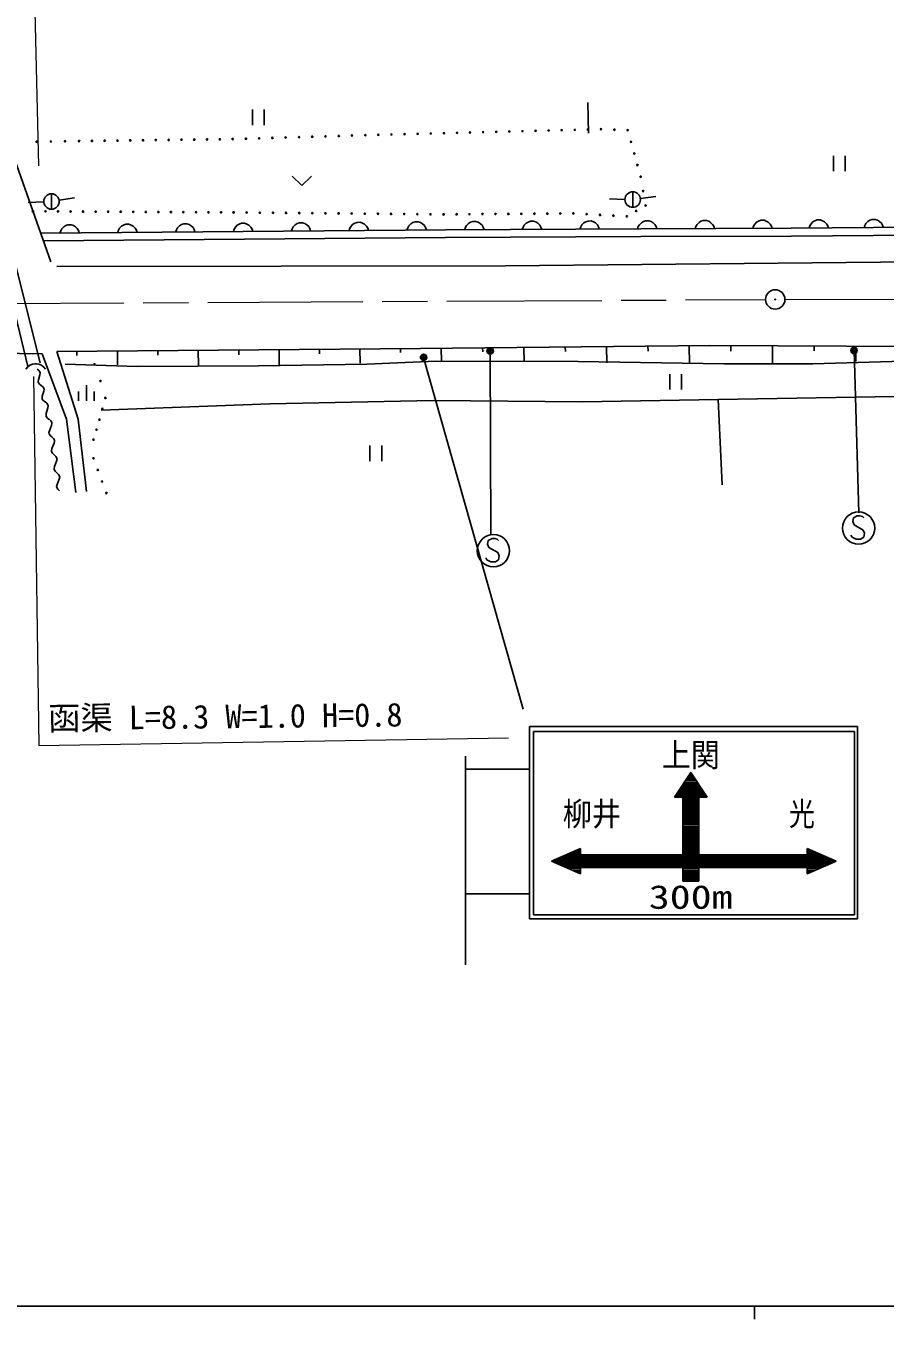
# Model space of a CAD drawing. Units: millimetres, scale not verified. Extents: x 40000 to 680000, y 20000 to 380000.
# Drawn here: x 111580 to 178118, y 204000 to 304114 of the extents above; entities that cross this region are included whole.
import ezdxf
from ezdxf.enums import TextEntityAlignment as Align

# ---------------------------------------------------------------- set-up
doc = ezdxf.new("R2010")
doc.units = ezdxf.units.MM
doc.header["$LTSCALE"] = 1000
doc.linetypes.add('CHAIN', pattern=[18.5, 12, -1.5, 3.5, -1.5])
for name, color, linetype, lineweight in [('M-BGD', 7, 'Continuous', 25), ('M-BGD-EXST', 7, 'Continuous', 25), ('M-BMK', 2, 'CHAIN', 13), ('M-BMK-SRVR', 3, 'Continuous', 25), ('M-STR-HTXT', 7, 'Continuous', 13), ('M-STR-STRC', 7, 'Continuous', 25), ('M-TTL-BAND', 7, 'Continuous', 25)]:
    doc.layers.add(name, color=color, linetype=linetype, lineweight=lineweight)
doc.styles.add('ＭＳ ゴシック', font='')
doc.styles.get('ＭＳ ゴシック').set_extended_font_data('MS Gothic')

msp = doc.modelspace()

# ---------------------------------------------------------------- linework, layer by layer
at = {"layer": 'M-BGD'}
for p, q in [((109221, 297962), (113516, 285845)), ((129129, 297635), (129129, 296435)), ((130041, 296435), (130041, 297635)), ((155103, 298170), (155143, 295814)), ((174121, 294065), (174121, 292865)), ((175033, 292865), (175033, 294065)), ((132209, 292487), (132959, 291767)), ((132959, 291767), (133709, 292487)), ((112967, 290488), (111768, 290431)), ((113566, 291117), (113566, 289917)), ((114159, 290612), (115343, 290803)), ((157974, 290684), (156774, 290712)), ((158573, 291270), (158573, 290070)), ((159168, 290748), (160358, 290905)), ((112729, 288066), (144080, 288333)), ((114365, 288410), (114276, 288259)), ((114514, 288561), (114365, 288410)), ((114663, 288652), (114514, 288561)), ((114843, 288714), (114663, 288652)), ((115083, 288716), (114843, 288714)), ((115263, 288657), (115083, 288716)), ((115414, 288569), (115263, 288657)), ((115565, 288420), (115414, 288569)), ((115656, 288271), (115565, 288420)), ((118844, 288448), (118755, 288297)), ((118993, 288599), (118844, 288448)), ((119142, 288690), (118993, 288599)), ((119321, 288752), (119142, 288690)), ((119561, 288754), (119321, 288752)), ((119742, 288695), (119561, 288754)), ((119893, 288607), (119742, 288695)), ((120044, 288458), (119893, 288607)), ((120135, 288309), (120044, 288458)), ((123234, 288335), (123176, 288155)), ((123323, 288486), (123234, 288335)), ((123472, 288637), (123323, 288486)), ((123621, 288729), (123472, 288637)), ((123800, 288790), (123621, 288729)), ((124040, 288792), (123800, 288790)), ((124221, 288734), (124040, 288792)), ((124372, 288645), (124221, 288734)), ((124523, 288496), (124372, 288645)), ((124614, 288347), (124523, 288496)), ((124676, 288168), (124614, 288347)), ((127713, 288373), (127654, 288193)), ((127802, 288524), (127713, 288373)), ((127950, 288676), (127802, 288524)), ((128100, 288767), (127950, 288676)), ((128279, 288828), (128100, 288767)), ((128519, 288830), (128279, 288828)), ((128700, 288772), (128519, 288830)), ((128850, 288683), (128700, 288772)), ((129002, 288534), (128850, 288683)), ((129093, 288385), (129002, 288534)), ((129154, 288206), (129093, 288385)), ((132192, 288412), (132133, 288231)), ((132280, 288562), (132192, 288412)), ((132429, 288714), (132280, 288562)), ((132578, 288805), (132429, 288714)), ((132758, 288867), (132578, 288805)), ((132998, 288869), (132758, 288867)), ((133178, 288810), (132998, 288869)), ((133329, 288721), (133178, 288810)), ((133480, 288573), (133329, 288721)), ((133572, 288423), (133480, 288573)), ((133633, 288244), (133572, 288423)), ((136671, 288450), (136612, 288269)), ((136759, 288601), (136671, 288450)), ((136908, 288752), (136759, 288601)), ((137057, 288843), (136908, 288752)), ((137237, 288905), (137057, 288843)), ((137477, 288907), (137237, 288905)), ((137657, 288848), (137477, 288907)), ((137808, 288760), (137657, 288848)), ((137959, 288611), (137808, 288760)), ((138051, 288462), (137959, 288611)), ((138112, 288282), (138051, 288462)), ((141149, 288488), (141091, 288308)), ((141238, 288639), (141149, 288488)), ((141387, 288790), (141238, 288639)), ((141536, 288881), (141387, 288790)), ((141716, 288943), (141536, 288881)), ((141956, 288945), (141716, 288943)), ((142136, 288887), (141956, 288945)), ((142287, 288798), (142136, 288887)), ((142438, 288649), (142287, 288798)), ((142529, 288500), (142438, 288649)), ((142591, 288320), (142529, 288500)), ((144080, 288333), (159190, 288403)), ((145620, 288519), (145561, 288339)), ((145710, 288670), (145620, 288519)), ((145859, 288820), (145710, 288670)), ((146009, 288911), (145859, 288820)), ((146189, 288972), (146009, 288911)), ((146429, 288973), (146189, 288972)), ((146609, 288913), (146429, 288973)), ((146759, 288824), (146609, 288913)), ((146910, 288675), (146759, 288824)), ((147000, 288525), (146910, 288675)), ((147061, 288345), (147000, 288525)), ((150082, 288538), (150023, 288357)), ((150172, 288688), (150082, 288538)), ((150321, 288839), (150172, 288688)), ((150471, 288929), (150321, 288839)), ((150650, 288990), (150471, 288929)), ((150890, 288991), (150650, 288990)), ((151071, 288932), (150890, 288991)), ((151221, 288842), (151071, 288932)), ((151372, 288693), (151221, 288842)), ((151462, 288543), (151372, 288693)), ((151523, 288363), (151462, 288543)), ((154544, 288556), (154485, 288376)), ((154633, 288706), (154544, 288556)), ((154783, 288857), (154633, 288706)), ((154933, 288947), (154783, 288857)), ((155112, 289008), (154933, 288947)), ((155352, 289009), (155112, 289008)), ((155533, 288950), (155352, 289009)), ((155683, 288860), (155533, 288950)), ((155833, 288711), (155683, 288860)), ((155924, 288561), (155833, 288711)), ((155985, 288382), (155924, 288561)), ((159006, 288574), (158947, 288394)), ((159095, 288724), (159006, 288574)), ((159245, 288875), (159095, 288724)), ((159190, 288403), (170851, 288442)), ((159394, 288966), (159245, 288875)), ((159574, 289026), (159394, 288966)), ((159814, 289027), (159574, 289026)), ((159994, 288968), (159814, 289027)), ((160145, 288879), (159994, 288968)), ((160295, 288729), (160145, 288879)), ((160386, 288580), (160295, 288729)), ((160447, 288400), (160386, 288580)), ((163468, 288592), (163408, 288412)), ((163557, 288743), (163468, 288592)), ((163707, 288893), (163557, 288743)), ((163856, 288984), (163707, 288893)), ((164036, 289045), (163856, 288984)), ((164276, 289046), (164036, 289045)), ((164456, 288986), (164276, 289046)), ((164607, 288897), (164456, 288986)), ((164757, 288748), (164607, 288897)), ((164848, 288598), (164757, 288748)), ((164908, 288418), (164848, 288598)), ((167930, 288610), (167870, 288430)), ((168019, 288761), (167930, 288610)), ((168168, 288911), (168019, 288761)), ((168318, 289002), (168168, 288911)), ((168498, 289063), (168318, 289002)), ((168738, 289064), (168498, 289063)), ((168918, 289005), (168738, 289064)), ((169068, 288915), (168918, 289005)), ((169219, 288766), (169068, 288915)), ((169310, 288616), (169219, 288766)), ((169370, 288436), (169310, 288616)), ((170851, 288442), (187877, 288581)), ((172288, 288634), (172229, 288454)), ((172377, 288785), (172288, 288634)), ((172526, 288936), (172377, 288785)), ((172675, 289027), (172526, 288936)), ((172854, 289089), (172675, 289027)), ((173094, 289091), (172854, 289089)), ((173275, 289032), (173094, 289091)), ((173425, 288943), (173275, 289032)), ((173577, 288795), (173425, 288943)), ((173668, 288645), (173577, 288795)), ((173729, 288466), (173668, 288645)), ((176544, 288669), (176486, 288488)), ((176633, 288820), (176544, 288669)), ((176782, 288971), (176633, 288820)), ((176931, 289062), (176782, 288971)), ((177111, 289123), (176931, 289062)), ((177351, 289125), (177111, 289123)), ((177531, 289067), (177351, 289125)), ((177682, 288978), (177531, 289067)), ((177833, 288829), (177682, 288978)), ((177924, 288680), (177833, 288829)), ((177986, 288501), (177924, 288680)), ((112941, 287467), (144084, 287733)), ((114276, 288259), (114218, 288078)), ((115718, 288091), (115656, 288271)), ((118755, 288297), (118697, 288117)), ((120197, 288129), (120135, 288309)), ((144084, 287733), (159192, 287803)), ((159192, 287803), (170855, 287842)), ((170855, 287842), (187881, 287981)), ((109422, 287285), (111738, 277743)), ((112681, 278018), (110364, 287285)), ((142149, 279146), (164554, 279360)), ((162954, 279345), (162967, 277978)), ((164554, 279360), (183911, 279290)), ((166167, 279354), (166166, 278936)), ((169393, 279342), (169389, 278019)), ((172620, 279331), (172618, 278954)), ((175846, 279319), (175841, 278134)), ((106549, 278817), (112831, 278738)), ((112831, 278738), (114716, 273673)), ((113970, 278895), (142149, 279146)), ((115619, 273673), (113970, 278895)), ((115535, 278909), (115538, 278609)), ((118666, 278937), (118676, 277883)), ((121797, 278965), (121800, 278633)), ((124928, 278993), (124939, 277831)), ((128059, 279021), (128063, 278656)), ((131190, 279049), (131201, 277836)), ((134321, 279076), (134324, 278730)), ((137452, 279104), (137462, 278004)), ((140583, 279132), (140586, 278819)), ((143749, 279161), (143759, 278157)), ((146950, 279192), (146953, 278873)), ((150151, 279222), (150161, 278097)), ((153351, 279253), (153355, 278897)), ((156552, 279284), (156564, 278038)), ((159753, 279314), (159757, 278922)), ((111589, 277538), (111739, 277718)), ((111739, 277718), (111889, 277838)), ((111889, 277838), (112099, 277928)), ((112099, 277928), (112279, 277958)), ((112279, 277958), (112399, 277958)), ((112399, 277958), (112579, 277928)), ((112593, 277436), (112462, 277538)), ((112579, 277928), (112789, 277838)), ((112674, 277322), (112593, 277436)), ((112692, 277246), (112674, 277322)), ((112789, 277838), (112969, 277688)), ((112969, 277688), (113089, 277538)), ((114621, 277916), (120204, 277732)), ((120204, 277732), (129591, 277793)), ((129591, 277793), (137996, 277916)), ((137996, 277916), (143333, 278161)), ((143333, 278161), (154346, 278137)), ((154346, 278137), (165634, 277953)), ((165634, 277953), (172506, 277953)), ((172506, 277953), (182984, 278260)), ((112533, 276566), (112553, 276705)), ((112551, 276491), (112533, 276566)), ((112631, 276376), (112551, 276491)), ((112553, 276705), (112671, 277107)), ((112763, 276274), (112631, 276376)), ((112671, 277107), (112692, 277246)), ((161444, 277159), (161444, 275959)), ((162356, 275959), (162356, 277159)), ((112894, 276171), (112763, 276274)), ((112834, 275302), (112854, 275440)), ((112854, 275440), (112972, 275843)), ((112975, 276057), (112894, 276171)), ((112972, 275843), (112993, 275981)), ((112993, 275981), (112975, 276057)), ((115665, 275818), (115665, 275098)), ((116265, 276298), (116265, 275098)), ((116865, 275818), (116865, 275098)), ((165186, 275198), (185695, 275552)), ((112852, 275226), (112834, 275302)), ((112933, 275112), (112852, 275226)), ((113064, 275009), (112933, 275112)), ((113205, 274899), (113064, 275009)), ((113162, 274112), (113289, 274545)), ((113292, 274776), (113205, 274899)), ((113289, 274545), (113312, 274694)), ((113312, 274694), (113292, 274776)), ((117412, 274367), (130480, 274857)), ((130480, 274857), (143118, 275103)), ((143118, 275103), (154695, 275014)), ((154695, 275014), (165186, 275198)), ((165186, 275198), (165493, 268572)), ((113140, 273962), (113162, 274112)), ((113160, 273881), (113140, 273962)), ((113247, 273757), (113160, 273881)), ((113388, 273647), (113247, 273757)), ((113513, 273551), (113382, 273673)), ((113588, 273420), (113513, 273551)), ((113565, 273190), (113600, 273337)), ((113600, 273337), (113588, 273420)), ((114716, 273673), (115462, 267980)), ((116286, 268058), (115619, 273673)), ((113364, 272624), (113399, 272771)), ((113376, 272541), (113364, 272624)), ((113451, 272410), (113376, 272541)), ((113399, 272771), (113565, 273190)), ((113582, 272288), (113451, 272410)), ((113564, 271238), (113599, 271385)), ((113713, 272165), (113582, 272288)), ((113599, 271385), (113765, 271805)), ((113788, 272035), (113713, 272165)), ((113765, 271805), (113800, 271951)), ((113800, 271951), (113788, 272035)), ((138228, 271617), (138228, 270417)), ((139140, 270417), (139140, 271617)), ((113576, 271155), (113564, 271238)), ((113651, 271025), (113576, 271155)), ((113782, 270902), (113651, 271025)), ((113913, 270780), (113782, 270902)), ((113799, 269999), (113965, 270419)), ((113988, 270649), (113913, 270780)), ((113965, 270419), (114000, 270566)), ((114000, 270566), (113988, 270649)), ((113764, 269853), (113799, 269999)), ((113776, 269770), (113764, 269853)), ((113851, 269639), (113776, 269770)), ((113982, 269516), (113851, 269639)), ((114113, 269394), (113982, 269516)), ((114189, 269263), (114113, 269394)), ((113964, 268467), (114000, 268614)), ((113976, 268384), (113964, 268467)), ((114052, 268253), (113976, 268384)), ((114000, 268614), (114165, 269034)), ((114165, 269034), (114201, 269180)), ((114201, 269180), (114189, 269263)), ((114182, 268131), (114052, 268253))]:
    msp.add_line(p, q, dxfattribs=at)
for centre, radius in [((123629, 295297), 50), ((124619, 295309), 50), ((125610, 295322), 50), ((126600, 295335), 50), ((127591, 295348), 50), ((128619, 295378), 50), ((129646, 295409), 50), ((130674, 295440), 50), ((131701, 295470), 50), ((132729, 295501), 50), ((133757, 295532), 50), ((134784, 295563), 50), ((135812, 295593), 50), ((136840, 295624), 50), ((137867, 295655), 50), ((138881, 295680), 50), ((139895, 295706), 50), ((140909, 295731), 50), ((141923, 295757), 50), ((142937, 295782), 50), ((143951, 295808), 50), ((144965, 295833), 50), ((145979, 295859), 50), ((146993, 295885), 50), ((148007, 295910), 50), ((149021, 295936), 50), ((150035, 295961), 50), ((151049, 295987), 50), ((152063, 296012), 50), ((153077, 296038), 50), ((154091, 296064), 50), ((155105, 296089), 50), ((156119, 296115), 50), ((157155, 296076), 50), ((158190, 296038), 50), ((112421, 295143), 50), ((113515, 295160), 50), ((114610, 295177), 50), ((115704, 295194), 50), ((116695, 295207), 50), ((117685, 295220), 50), ((118676, 295233), 50), ((119666, 295246), 50), ((120657, 295258), 50), ((121647, 295271), 50), ((122638, 295284), 50), ((158439, 295137), 50), ((158688, 294236), 50), ((158938, 293335), 50), ((159187, 292434), 50), ((159379, 291322), 50), ((113566, 290517), 600), ((158573, 290670), 600), ((112128, 289760), 50), ((113099, 289754), 50), ((114071, 289749), 50), ((115042, 289743), 50), ((116013, 289738), 50), ((116984, 289732), 50), ((117955, 289727), 50), ((118927, 289722), 50), ((119898, 289716), 50), ((120869, 289711), 50), ((121840, 289705), 50), ((122812, 289700), 50), ((123783, 289694), 50), ((124754, 289689), 50), ((125725, 289684), 50), ((126696, 289678), 50), ((127668, 289673), 50), ((128684, 289663), 50), ((129700, 289654), 50), ((130716, 289644), 50), ((131732, 289634), 50), ((132748, 289625), 50), ((133764, 289615), 50), ((134781, 289606), 50), ((135797, 289596), 50), ((136813, 289586), 50), ((137829, 289577), 50), ((138845, 289567), 50), ((139861, 289558), 50), ((140877, 289548), 50), ((141893, 289539), 50), ((142910, 289529), 50), ((143926, 289519), 50), ((144930, 289527), 50), ((145935, 289535), 50), ((146940, 289542), 50), ((147944, 289550), 50), ((148949, 289558), 50), ((149954, 289565), 50), ((150958, 289573), 50), ((151963, 289581), 50), ((152967, 289588), 50), ((153972, 289596), 50), ((155007, 289539), 50), ((156043, 289481), 50), ((157078, 289424), 50), ((158113, 289366), 50), ((158842, 289788), 50), ((159570, 290210), 50), ((116898, 277918), 50), ((117358, 276615), 50), ((117741, 275311), 50), ((117511, 274467), 50), ((117281, 273624), 50), ((117051, 272857), 50), ((116821, 272090), 50), ((116821, 270633), 50), ((117153, 269738), 50), ((117486, 268843), 50), ((117818, 267949), 50)]:
    msp.add_circle(centre, radius, dxfattribs=at)
at = {"layer": 'M-BGD-EXST'}
for p, q in [((147535, 278943), (147596, 264710)), ((175707, 278990), (176075, 266413)), ((175663, 266037), (175613, 265737)), ((175613, 265737), (175713, 265487)), ((175963, 266187), (175663, 266037)), ((175713, 265487), (176413, 265087)), ((176163, 266187), (175963, 266187)), ((176363, 266137), (176163, 266187)), ((176463, 266037), (176363, 266137)), ((147687, 264435), (147387, 264285)), ((147887, 264435), (147687, 264435)), ((148087, 264385), (147887, 264435)), ((148187, 264285), (148087, 264385)), ((175563, 264537), (175463, 264687)), ((175863, 264387), (175563, 264537)), ((176213, 264387), (175863, 264387)), ((176463, 264537), (176213, 264387)), ((176413, 265087), (176513, 264837)), ((176513, 264837), (176463, 264537)), ((147387, 264285), (147337, 263985)), ((147337, 263985), (147437, 263735)), ((147437, 263735), (148137, 263335)), ((148137, 263335), (148237, 263085)), ((147287, 262785), (147187, 262935)), ((147587, 262635), (147287, 262785)), ((147937, 262635), (147587, 262635)), ((148187, 262785), (147937, 262635)), ((148237, 263085), (148187, 262785))]:
    msp.add_line(p, q, dxfattribs=at)
for centre, radius in [((147535, 278943), 250), ((147535, 278943), 150), ((147535, 278943), 50), ((175707, 278990), 250), ((175707, 278990), 150), ((175707, 278990), 50), ((176063, 265237), 1250), ((147787, 263485), 1250)]:
    msp.add_circle(centre, radius, dxfattribs=at)
at = {"layer": 'M-BMK'}
for p, q in [((70169, 282410), (168855, 282930)), ((170355, 282936), (268966, 283258))]:
    msp.add_line(p, q, dxfattribs=at)
at = {"layer": 'M-BMK-SRVR'}
for radius in [750, 30]:
    msp.add_circle((169605, 282934), radius, dxfattribs=at)
at = {"layer": 'M-STR-HTXT'}
for p, q in [((112595, 293284), (112135, 312380)), ((112173, 276977), (112586, 248406)), ((112586, 248406), (148941, 249010))]:
    msp.add_line(p, q, dxfattribs=at)
at = {"layer": 'M-STR-STRC'}
for p, q in [((113983, 285486), (148718, 285550)), ((148718, 285550), (180865, 285857)), ((142382, 278453), (150094, 251210)), ((150581, 234998), (150581, 249875)), ((150581, 249875), (175965, 249875)), ((150888, 235305), (150888, 249492)), ((150888, 249492), (175735, 249492)), ((175735, 249492), (175735, 235305)), ((175965, 249875), (175965, 234998)), ((145621, 231416), (145621, 247569)), ((145621, 246582), (150581, 246582)), ((161812, 244399), (163069, 246326)), ((163057, 246308), (163080, 246308)), ((163069, 246326), (164325, 244399)), ((162464, 245398), (163673, 245398)), ((162548, 245528), (163589, 245528)), ((162633, 245658), (163504, 245658)), ((162718, 245788), (163419, 245788)), ((162803, 245918), (163334, 245918)), ((162887, 246048), (163250, 246048)), ((162972, 246178), (163165, 246178)), ((162440, 244399), (161812, 244399)), ((161870, 244488), (164267, 244488)), ((161955, 244618), (164182, 244618)), ((162040, 244748), (164097, 244748)), ((162125, 244878), (164013, 244878)), ((162209, 245008), (163928, 245008)), ((162294, 245138), (163843, 245138)), ((162379, 245268), (163758, 245268)), ((162440, 239938), (162440, 244399)), ((162440, 244358), (163697, 244358)), ((164325, 244399), (163697, 244399)), ((163697, 244399), (163697, 239938)), ((162440, 244228), (163697, 244228)), ((162440, 244098), (163697, 244098)), ((162440, 243968), (163697, 243968)), ((162440, 243838), (163697, 243838)), ((162440, 243708), (163697, 243708)), ((162440, 243578), (163697, 243578)), ((162440, 243448), (163697, 243448)), ((162440, 243318), (163697, 243318)), ((162440, 243188), (163697, 243188)), ((162440, 243058), (163697, 243058)), ((162440, 242928), (163697, 242928)), ((162440, 242798), (163697, 242798)), ((162440, 242668), (163697, 242668)), ((162440, 242538), (163697, 242538)), ((162440, 242408), (163697, 242408)), ((162440, 242278), (163697, 242278)), ((162440, 242148), (163697, 242148)), ((162440, 242018), (163697, 242018)), ((162440, 241888), (163697, 241888)), ((162440, 241758), (163697, 241758)), ((162440, 241628), (163697, 241628)), ((162440, 241498), (163697, 241498)), ((162440, 241368), (163697, 241368)), ((152289, 239451), (154525, 240425)), ((154302, 240328), (154525, 240328)), ((154525, 240425), (154525, 239938)), ((162440, 241238), (163697, 241238)), ((162440, 241108), (163697, 241108)), ((162440, 240978), (163697, 240978)), ((162440, 240848), (163697, 240848)), ((162440, 240718), (163697, 240718)), ((162440, 240588), (163697, 240588)), ((162440, 240458), (163697, 240458)), ((162440, 240328), (163697, 240328)), ((172084, 239938), (172084, 240425)), ((172084, 240425), (174319, 239451)), ((172084, 240328), (172306, 240328)), ((154525, 238477), (152289, 239451)), ((152366, 239418), (174243, 239418)), ((152512, 239548), (174097, 239548)), ((152664, 239288), (173944, 239288)), ((152810, 239678), (173798, 239678)), ((153108, 239808), (173500, 239808)), ((153407, 239938), (154525, 239938)), ((153705, 240068), (154525, 240068)), ((154004, 240198), (154525, 240198)), ((154525, 239938), (162440, 239938)), ((162440, 240198), (163697, 240198)), ((162440, 240068), (163697, 240068)), ((162440, 239938), (163697, 239938)), ((163697, 239938), (172084, 239938)), ((172084, 240198), (172605, 240198)), ((172084, 240068), (172903, 240068)), ((172084, 239938), (173202, 239938)), ((174319, 239451), (172084, 238477)), ((152962, 239158), (173646, 239158)), ((153261, 239028), (173348, 239028)), ((153559, 238898), (154525, 238898)), ((153857, 238768), (154525, 238768)), ((154156, 238638), (154525, 238638)), ((154454, 238508), (154525, 238508)), ((162440, 238964), (154525, 238964)), ((154525, 238964), (154525, 238477)), ((162440, 237896), (162440, 238964)), ((162440, 238898), (163697, 238898)), ((162440, 238768), (163697, 238768)), ((162440, 238638), (163697, 238638)), ((162440, 238508), (163697, 238508)), ((162440, 238378), (163697, 238378)), ((172084, 238964), (163697, 238964)), ((163697, 238964), (163697, 237896)), ((172084, 238477), (172084, 238964)), ((172084, 238898), (173049, 238898)), ((172084, 238768), (172751, 238768)), ((172084, 238638), (172453, 238638)), ((172084, 238508), (172154, 238508)), ((162440, 238248), (163697, 238248)), ((162440, 238118), (163697, 238118)), ((162440, 237988), (163697, 237988)), ((163697, 237896), (162440, 237896)), ((145621, 236913), (150581, 236913)), ((175735, 235305), (150888, 235305)), ((175965, 234998), (150581, 234998))]:
    msp.add_line(p, q, dxfattribs=at)
for radius in [250, 150, 50]:
    msp.add_circle((142382, 278453), radius, dxfattribs=at)
at = {"layer": 'M-TTL-BAND'}
for p, q in [((40000, 205000), (579000, 205000)), ((168000, 205000), (168000, 204000))]:
    msp.add_line(p, q, dxfattribs=at)

# ---------------------------------------------------------------- texts
at = {"layer": 'M-STR-HTXT', "style": 'ＭＳ ゴシック'}
msp.add_text('函渠 L=8.3 W=1.0 H=0.8', height=1833, rotation=0.6, dxfattribs=at).set_placement((113315, 249047), align=Align.BOTTOM_LEFT)
at = {"layer": 'M-STR-STRC', "style": 'ＭＳ ゴシック'}
for s, width, p in [('上関', 0.9, (160819, 246208)), ('柳井', 0.9, (153155, 241643)), ('光', 0.8, (170677, 241643)), ('300m', 1.3, (159819, 235213))]:
    msp.add_text(s, height=1833, dxfattribs=dict(at, width=width)).set_placement(p, align=Align.BOTTOM_LEFT)

doc.saveas('drawing.dxf')
